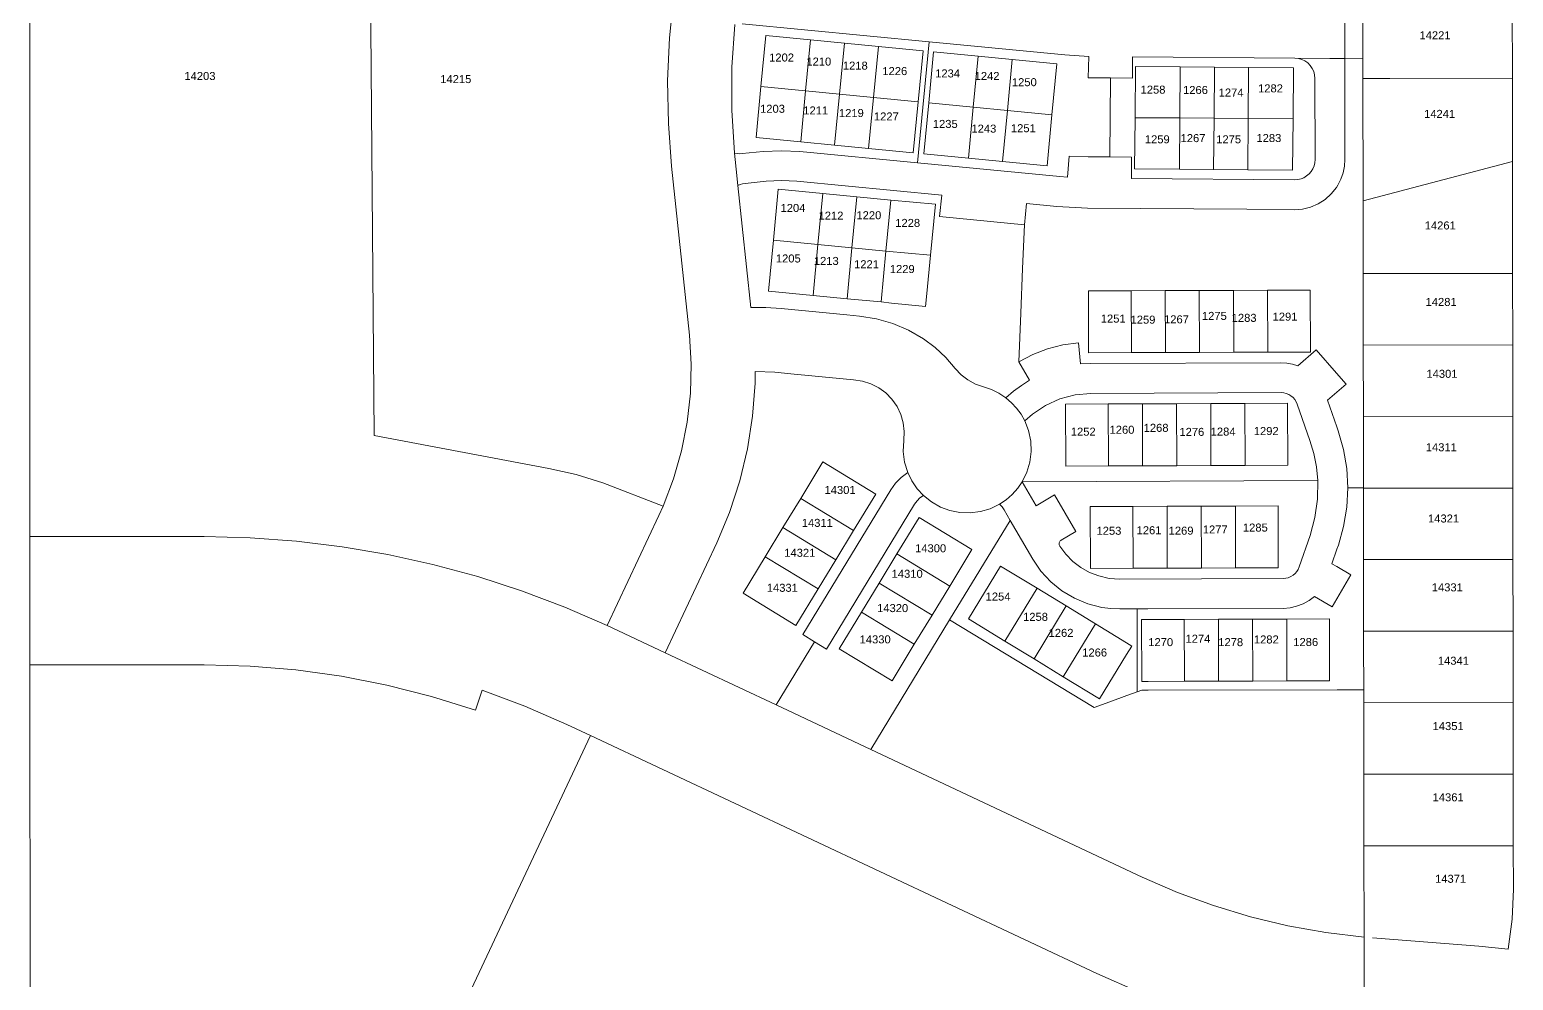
# Model space of a CAD drawing. Header units: feet. Extents: x 865220 to 2866543, y -2240498 to 973965.
# Drawn here: x 2862365 to 2863756, y 964327 to 965217 of the extents above; entities that cross this region are included whole.
import ezdxf
from ezdxf.enums import TextEntityAlignment as Align

# ---------------------------------------------------------------- set-up
doc = ezdxf.new("R2010")
doc.units = ezdxf.units.FT
doc.header["$LTSCALE"] = 0.015
doc.header["$MEASUREMENT"] = 0
doc.layers.add('Dakota County Addresses', color=7, linetype='Continuous')
doc.layers.add('Dakota County Parcels', color=7, linetype='Continuous')
doc.styles.add('Dimensions 100', font='arial.ttf')

# ---------------------------------------------------------------- blocks, each defined once
blk = doc.blocks.new('ACMAP_ANN_TEMPLATE_Dakota County Addresses')
at = {"layer": 'Dakota County Addresses', "style": 'Dimensions 100'}
blk.add_attdef('DakotaCountyAddress', text='', height=50, dxfattribs=at).set_placement((0, 0), align=Align.CENTER)

msp = doc.modelspace()

# ---------------------------------------------------------------- linework, layer by layer
at = {"layer": 'Dakota County Parcels', "lineweight": 5, "ltscale": 100}
for p, q in [((2862365.3, 965546.8), (2862365.6, 964742.2)), ((2863597.7, 965313.3), (2863597.9, 965189.9)), ((2863614.8, 965238.2), (2863614.9, 965171.2)), ((2863754.9, 965171.4), (2863754.8, 965238.4)), ((2863208.4, 965205.6), (2863033.2, 965222.5)), ((2863055.3, 965211.4), (2863050.7, 965163.6)), ((2863097.1, 965207.3), (2863055.3, 965211.4)), ((2863097.1, 965207.3), (2863092.5, 965159.5)), ((2863128.9, 965204.2), (2863097.1, 965207.3)), ((2863124.3, 965156.5), (2863128.9, 965204.2)), ((2863160.8, 965201.2), (2863128.9, 965204.2)), ((2863156.2, 965153.4), (2863160.8, 965201.2)), ((2863202.6, 965197.1), (2863160.8, 965201.2)), ((2863208.4, 965205.6), (2863197.5, 965092.2)), ((2863198, 965149.4), (2863202.6, 965197.1)), ((2863207.9, 965148.4), (2863212.5, 965196.2)), ((2863335.5, 965193.3), (2863208.4, 965205.6)), ((2863212.5, 965196.2), (2863254.3, 965192.1)), ((2863249.7, 965144.4), (2863254.3, 965192.1)), ((2863254.3, 965192.1), (2863286.2, 965189.1)), ((2863286.2, 965189.1), (2863281.6, 965141.3)), ((2863286.2, 965189.1), (2863328, 965185)), ((2863328, 965185), (2863323.4, 965137.2)), ((2863335.5, 965193.3), (2863358, 965191.9)), ((2863357.4, 965171.9), (2863358, 965191.9)), ((2863399, 965191.5), (2863398.8, 965171.5)), ((2863551.1, 965190.3), (2863399, 965191.5)), ((2863401.3, 965134.5), (2863401.7, 965182.5)), ((2863401.7, 965182.5), (2863443.7, 965182.2)), ((2863443.3, 965134.2), (2863443.7, 965182.2)), ((2863443.7, 965182.2), (2863475.7, 965181.9)), ((2863475.7, 965181.9), (2863475.3, 965133.9)), ((2863475.7, 965181.9), (2863507.7, 965181.6)), ((2863507.7, 965181.6), (2863507.3, 965133.6)), ((2863507.7, 965181.6), (2863549.7, 965181.3)), ((2863549.7, 965181.3), (2863549.3, 965133.3)), ((2863583.9, 965190), (2863551.1, 965190.3)), ((2863589.9, 965190), (2863583.9, 965190)), ((2863597.9, 965189.9), (2863589.9, 965190)), ((2863598, 965095.3), (2863597.9, 965189.9)), ((2863614.9, 965189.7), (2863597.9, 965189.9)), ((2863378.3, 965171.7), (2863357.4, 965171.9)), ((2863378.3, 965171.7), (2863377.7, 965097.7)), ((2863398.8, 965171.5), (2863378.3, 965171.7)), ((2863570, 965095.3), (2863569.9, 965171.3)), ((2863614.9, 965171.2), (2863615, 965056.7)), ((2863754.9, 965171.4), (2863639.9, 965171.3)), ((2863755, 965114.3), (2863754.9, 965171.4)), ((2863050.7, 965163.6), (2863046.1, 965115.8)), ((2863050.7, 965163.6), (2863092.5, 965159.5)), ((2863092.5, 965159.5), (2863087.9, 965111.8)), ((2863092.5, 965159.5), (2863124.3, 965156.5)), ((2863119.7, 965108.7), (2863124.3, 965156.5)), ((2863124.3, 965156.5), (2863156.2, 965153.4)), ((2863151.6, 965105.6), (2863156.2, 965153.4)), ((2863156.2, 965153.4), (2863198, 965149.4)), ((2863193.4, 965101.6), (2863198, 965149.4)), ((2863203.3, 965100.6), (2863207.9, 965148.4)), ((2863249.7, 965144.4), (2863207.9, 965148.4)), ((2863245.1, 965096.6), (2863249.7, 965144.4)), ((2863281.6, 965141.3), (2863249.7, 965144.4)), ((2863281.6, 965141.3), (2863277, 965093.5)), ((2863323.4, 965137.2), (2863281.6, 965141.3)), ((2863323.4, 965137.2), (2863318.8, 965089.5)), ((2863400.9, 965086.5), (2863401.3, 965134.5)), ((2863443.3, 965134.2), (2863401.3, 965134.5)), ((2863442.9, 965086.2), (2863443.3, 965134.2)), ((2863475.3, 965133.9), (2863443.3, 965134.2)), ((2863475.3, 965133.9), (2863474.9, 965085.9)), ((2863507.3, 965133.6), (2863475.3, 965133.9)), ((2863507.3, 965133.6), (2863506.9, 965085.7)), ((2863549.3, 965133.3), (2863507.3, 965133.6)), ((2863549.3, 965133.3), (2863548.9, 965085.3)), ((2863046.1, 965115.8), (2863087.9, 965111.8)), ((2863087.9, 965111.8), (2863119.7, 965108.7)), ((2863755, 965093.6), (2863755, 965114.3)), ((2863026, 965101.4), (2863026.6, 965095.3)), ((2863052.9, 965102.8), (2863033, 965100.8)), ((2863087, 965102.8), (2863197.5, 965092.2)), ((2863119.7, 965108.7), (2863151.6, 965105.6)), ((2863151.6, 965105.6), (2863193.4, 965101.6)), ((2863245.1, 965096.6), (2863203.3, 965100.6)), ((2863277, 965093.5), (2863245.1, 965096.6)), ((2863339.6, 965098.6), (2863338.1, 965078.7)), ((2863339.6, 965098.6), (2863357.2, 965097.9)), ((2863377.7, 965097.7), (2863357.2, 965097.9)), ((2863398, 965097.6), (2863377.7, 965097.7)), ((2863397.9, 965077.6), (2863398, 965097.6)), ((2862983.6, 964930.9), (2862966.9, 965089)), ((2863026.6, 965095.3), (2863027.5, 965086.2)), ((2863027.5, 965086.2), (2863029.1, 965071)), ((2863197.5, 965092.2), (2863330.8, 965079.3)), ((2863318.8, 965089.5), (2863277, 965093.5)), ((2863442.9, 965086.2), (2863400.9, 965086.5)), ((2863474.9, 965085.9), (2863442.9, 965086.2)), ((2863506.9, 965085.7), (2863474.9, 965085.9)), ((2863548.9, 965085.3), (2863506.9, 965085.7)), ((2863615.1, 965056.7), (2863755, 965093.6)), ((2863755, 965093.6), (2863755.1, 964988.7)), ((2863029.1, 965071), (2863041.2, 964956.8)), ((2863055.7, 965074.9), (2863035.8, 965072.9)), ((2863084.3, 965074.9), (2863220.1, 965061.8)), ((2863330.8, 965079.3), (2863338.1, 965078.7)), ((2863550.8, 965076.3), (2863397.9, 965077.6)), ((2863590, 965069.1), (2863591.3, 965071.2)), ((2863066.9, 965067.6), (2863062.3, 965019.8)), ((2863108.7, 965063.6), (2863066.9, 965067.6)), ((2863108.7, 965063.6), (2863104.1, 965015.8)), ((2863140.6, 965060.5), (2863108.7, 965063.6)), ((2863136, 965012.7), (2863140.6, 965060.5)), ((2863172.4, 965057.4), (2863140.6, 965060.5)), ((2863167.8, 965009.6), (2863172.4, 965057.4)), ((2863214.2, 965053.4), (2863172.4, 965057.4)), ((2863220.1, 965061.8), (2863218.1, 965041.9)), ((2863615.1, 964988.5), (2863615.1, 965056.7)), ((2863209.6, 965005.6), (2863214.2, 965053.4)), ((2863218.1, 965041.9), (2863297.7, 965034.3)), ((2863297.7, 965034.3), (2863299.6, 965054.2)), ((2863299.6, 965054.2), (2863328.1, 965051.4)), ((2863328.1, 965051.4), (2863356.8, 965049.9)), ((2863356.8, 965049.9), (2863506, 965048.7)), ((2863506, 965048.7), (2863550.6, 965048.3)), ((2863297.7, 965034.3), (2863295.9, 964993.3)), ((2863062.3, 965019.8), (2863057.7, 964972)), ((2863062.3, 965019.8), (2863104.1, 965015.8)), ((2863104.1, 965015.8), (2863099.5, 964968)), ((2863104.1, 965015.8), (2863136, 965012.7)), ((2863131.4, 964964.9), (2863136, 965012.7)), ((2863136, 965012.7), (2863167.8, 965009.6)), ((2863163.2, 964961.9), (2863167.8, 965009.6)), ((2863167.8, 965009.6), (2863209.6, 965005.6)), ((2863206.1, 964969.7), (2863209.6, 965005.6)), ((2863295.9, 964993.3), (2863294.2, 964951.5)), ((2863615.1, 964988.5), (2863755.1, 964988.7)), ((2863615.2, 964921.5), (2863615.1, 964988.5)), ((2863755.1, 964988.7), (2863755.2, 964921.7)), ((2863057.7, 964972), (2863099.5, 964968)), ((2863357.6, 964972.3), (2863373.4, 964972.4)), ((2863357.6, 964968.2), (2863357.6, 964972.3)), ((2863373.4, 964972.4), (2863397.5, 964972.4)), ((2863397.5, 964972.4), (2863429.5, 964972.6)), ((2863397.8, 964914.5), (2863397.5, 964972.4)), ((2863429.5, 964972.6), (2863461.5, 964972.7)), ((2863429.7, 964914.6), (2863429.5, 964972.6)), ((2863461.5, 964972.7), (2863493.5, 964972.8)), ((2863461.7, 964914.7), (2863461.5, 964972.7)), ((2863493.5, 964972.8), (2863525.5, 964972.9)), ((2863493.7, 964914.8), (2863493.5, 964972.8)), ((2863525.5, 964972.9), (2863565.5, 964973)), ((2863525.5, 964972.9), (2863525.7, 964914.9)), ((2863565.5, 964973), (2863565.7, 964915)), ((2863099.5, 964968), (2863131.4, 964964.9)), ((2863131.4, 964964.9), (2863163.2, 964961.9)), ((2863163.2, 964961.9), (2863173, 964960.9)), ((2863173, 964960.9), (2863205, 964957.8)), ((2863205, 964957.8), (2863206.1, 964969.7)), ((2863357.8, 964914.3), (2863357.6, 964968.2)), ((2863069.5, 964955.8), (2863131.1, 964949.9)), ((2863131.1, 964949.9), (2863143.1, 964948.7)), ((2863294.2, 964951.5), (2863292.2, 964905.9)), ((2863348.3, 964923.8), (2863350.1, 964903.9)), ((2863553.8, 964902.1), (2863571.1, 964917.1)), ((2863571.1, 964917.1), (2863590.2, 964895.2)), ((2863615.2, 964921.5), (2863755.2, 964921.7)), ((2863615.3, 964854.5), (2863615.2, 964921.5)), ((2863755.2, 964921.7), (2863755.3, 964854.7)), ((2863292.2, 964905.9), (2863302.4, 964888.7)), ((2863359.6, 964904.3), (2863350.1, 964903.9)), ((2863397.8, 964914.5), (2863357.8, 964914.3)), ((2863538, 964904.9), (2863359.6, 964904.3)), ((2863429.7, 964914.6), (2863397.8, 964914.5)), ((2863461.7, 964914.7), (2863429.7, 964914.6)), ((2863493.7, 964914.8), (2863461.7, 964914.7)), ((2863525.7, 964914.9), (2863493.7, 964914.8)), ((2863565.7, 964915), (2863525.7, 964914.9)), ((2863045.1, 964885.9), (2863045.3, 964896.9)), ((2863063.8, 964896.1), (2863045.3, 964896.9)), ((2863078.6, 964894.7), (2863063.8, 964896.1)), ((2863137.4, 964889), (2863078.6, 964894.7)), ((2863145.8, 964887.7), (2863137.4, 964889)), ((2863590.2, 964895.2), (2863599.1, 964885)), ((2863287.5, 964878.3), (2863280.1, 964872.2)), ((2863538.1, 964877), (2863359.7, 964876.3)), ((2863590.3, 964877.3), (2863581.7, 964869.8)), ((2863599.1, 964885), (2863590.3, 964877.3)), ((2863336.2, 964866.2), (2863376.2, 964866.4)), ((2863336.4, 964808.3), (2863336.2, 964866.2)), ((2863376.2, 964866.4), (2863408.2, 964866.5)), ((2863376.4, 964808.4), (2863376.2, 964866.4)), ((2863408.2, 964866.5), (2863440.2, 964866.6)), ((2863408.4, 964808.5), (2863408.2, 964866.5)), ((2863440.2, 964866.6), (2863472.2, 964866.7)), ((2863440.4, 964808.6), (2863440.2, 964866.6)), ((2863472.2, 964866.7), (2863504.2, 964866.8)), ((2863472.4, 964808.7), (2863472.2, 964866.7)), ((2863504.2, 964866.8), (2863544.2, 964867)), ((2863504.2, 964866.8), (2863504.4, 964808.8)), ((2863544.2, 964867), (2863544.4, 964809)), ((2863565.1, 964832.2), (2863553.3, 964866.2)), ((2863581.7, 964869.8), (2863590.3, 964845)), ((2863305.3, 964856.7), (2863297.9, 964850.6)), ((2863615.3, 964854.5), (2863755.3, 964854.7)), ((2863615.4, 964787.5), (2863615.3, 964854.5)), ((2863755.3, 964854.7), (2863755.3, 964787.7)), ((2862688.3, 964837), (2862852, 964806.1)), ((2863590.3, 964845), (2863591.6, 964841.3)), ((2863088, 964778), (2863108.8, 964812.2)), ((2863108.8, 964812.2), (2863158.3, 964782)), ((2863376.4, 964808.4), (2863336.4, 964808.3)), ((2863408.4, 964808.5), (2863376.4, 964808.4)), ((2863440.4, 964808.6), (2863408.4, 964808.5)), ((2863472.4, 964808.7), (2863440.4, 964808.6)), ((2863504.4, 964808.8), (2863472.4, 964808.7)), ((2863544.4, 964809), (2863504.4, 964808.8)), ((2862959, 964770.7), (2862902.4, 964792.6)), ((2863295.5, 964793.6), (2863572.5, 964794.7)), ((2863295.5, 964793.6), (2863308.6, 964771.1)), ((2863071.3, 964750.7), (2863088, 964778)), ((2863088, 964778), (2863137.5, 964747.8)), ((2863089.9, 964650.4), (2863172.5, 964786.1)), ((2863137.5, 964747.8), (2863158.3, 964782)), ((2863308.6, 964771.1), (2863325.9, 964781.2)), ((2863325.9, 964781.2), (2863345.9, 964747)), ((2863615.4, 964787.8), (2863600.7, 964787.8)), ((2863615.4, 964787.5), (2863755.3, 964787.7)), ((2863615.4, 964720.6), (2863615.4, 964787.5)), ((2863755.3, 964787.7), (2863755.4, 964720.7)), ((2862955, 964761.9), (2862959, 964770.7)), ((2863112.1, 964636.9), (2863194.7, 964772.5)), ((2863284.2, 964757.4), (2863278.5, 964767.2)), ((2863359.3, 964770.3), (2863399.3, 964770.5)), ((2863359.5, 964712.3), (2863359.3, 964770.3)), ((2863399.3, 964770.5), (2863431.3, 964770.6)), ((2863399.5, 964712.5), (2863399.3, 964770.5)), ((2863431.3, 964770.6), (2863463.3, 964770.7)), ((2863431.5, 964712.6), (2863431.3, 964770.6)), ((2863463.3, 964770.7), (2863495.3, 964770.8)), ((2863463.5, 964712.7), (2863463.3, 964770.7)), ((2863495.3, 964770.8), (2863535.3, 964770.9)), ((2863495.3, 964770.8), (2863495.5, 964712.8)), ((2863535.3, 964770.9), (2863535.5, 964713)), ((2862906.6, 964658.9), (2862955, 964761.9)), ((2863054.7, 964723.3), (2863071.3, 964750.7)), ((2863071.3, 964750.7), (2863120.9, 964720.5)), ((2863178.1, 964726.1), (2863198.9, 964760.2)), ((2863198.9, 964760.2), (2863248.4, 964730.1)), ((2863227.5, 964664.3), (2863284.2, 964757.4)), ((2863305.5, 964721), (2863284.2, 964757.4)), ((2862365.6, 964622.2), (2862365.6, 964742.2)), ((2862365.6, 964742.2), (2862528.8, 964742.2)), ((2863009.3, 964736.4), (2862960.9, 964633.4)), ((2863120.9, 964720.5), (2863137.5, 964747.8)), ((2863345.9, 964747), (2863332.1, 964738.9)), ((2863555.1, 964713.8), (2863565.3, 964743.2)), ((2863033.9, 964689.2), (2863054.7, 964723.3)), ((2863054.7, 964723.3), (2863104.2, 964693.2)), ((2863161.5, 964698.7), (2863178.1, 964726.1)), ((2863178.1, 964726.1), (2863227.6, 964695.9)), ((2863227.6, 964695.9), (2863248.4, 964730.1)), ((2863590.4, 964730.3), (2863585.8, 964716.8)), ((2863591.8, 964734.1), (2863590.4, 964730.3)), ((2863104.2, 964693.2), (2863120.9, 964720.5)), ((2863245.1, 964665.1), (2863275.3, 964714.6)), ((2863275.3, 964714.6), (2863309.5, 964693.8)), ((2863399.5, 964712.5), (2863359.5, 964712.3)), ((2863431.5, 964712.6), (2863399.5, 964712.5)), ((2863463.5, 964712.7), (2863431.5, 964712.6)), ((2863495.5, 964712.8), (2863463.5, 964712.7)), ((2863535.5, 964713), (2863495.5, 964712.8)), ((2863585.8, 964716.8), (2863590.5, 964714.1)), ((2863590.5, 964714.1), (2863603.6, 964706.3)), ((2863615.4, 964720.6), (2863755.4, 964720.7)), ((2863615.5, 964653.6), (2863615.4, 964720.6)), ((2863755.4, 964720.7), (2863755.5, 964653.7)), ((2863083.4, 964659), (2863104.2, 964693.2)), ((2863144.8, 964671.4), (2863161.5, 964698.7)), ((2863161.5, 964698.7), (2863211, 964668.6)), ((2863211, 964668.6), (2863227.6, 964695.9)), ((2863279.3, 964644.3), (2863309.5, 964693.8)), ((2863309.5, 964693.8), (2863336.8, 964677.2)), ((2863386.9, 964702.4), (2863540.1, 964703)), ((2863603.6, 964706.3), (2863590.5, 964683.9)), ((2863033.9, 964689.2), (2863083.4, 964659)), ((2863586, 964676.4), (2863569.3, 964686.2)), ((2863590.5, 964683.9), (2863586, 964676.4)), ((2863124, 964637.2), (2863144.8, 964671.4)), ((2863144.8, 964671.4), (2863194.4, 964641.3)), ((2863194.4, 964641.3), (2863211, 964668.6)), ((2863336.8, 964677.2), (2863306.6, 964627.6)), ((2863336.8, 964677.2), (2863364.1, 964660.5)), ((2863387, 964674.4), (2863403.2, 964674.5)), ((2863403.4, 964596.9), (2863403.2, 964674.5)), ((2862911.2, 964656.7), (2862906.6, 964658.9)), ((2862911.2, 964656.7), (2862933.8, 964646.1)), ((2863153.6, 964542.8), (2863227.5, 964664.3)), ((2863227.5, 964664.3), (2863363, 964582.3)), ((2863279.3, 964644.3), (2863245.1, 964665.1)), ((2863364.1, 964660.5), (2863334, 964611)), ((2863364.1, 964660.5), (2863393.3, 964642.8)), ((2863407.4, 964664.5), (2863407.6, 964606.5)), ((2863407.4, 964664.5), (2863413.4, 964664.5)), ((2863413.4, 964664.5), (2863447.4, 964664.7)), ((2863447.4, 964664.7), (2863479.4, 964664.8)), ((2863447.4, 964664.7), (2863447.6, 964606.7)), ((2863479.4, 964664.8), (2863511.4, 964664.9)), ((2863479.4, 964664.8), (2863479.6, 964606.8)), ((2863511.4, 964664.9), (2863543.4, 964665)), ((2863511.4, 964664.9), (2863511.6, 964606.9)), ((2863543.4, 964665), (2863583.4, 964665.1)), ((2863543.4, 964665), (2863543.6, 964607)), ((2863583.4, 964665.1), (2863583.6, 964607.1)), ((2863615.5, 964653.6), (2863755.5, 964653.7)), ((2863615.6, 964586.6), (2863615.5, 964653.6)), ((2863755.5, 964653.7), (2863755.6, 964586.7)), ((2862933.8, 964646.1), (2862960.9, 964633.4)), ((2863065, 964584.5), (2863101, 964643.6)), ((2863089.9, 964650.4), (2863101, 964643.6)), ((2863101, 964643.6), (2863112.1, 964636.9)), ((2863173.6, 964607.1), (2863194.4, 964641.3)), ((2863306.6, 964627.6), (2863279.3, 964644.3)), ((2863393.3, 964642.8), (2863398.3, 964639.7)), ((2863398.3, 964639.7), (2863393.4, 964631.7)), ((2862960.9, 964633.4), (2863065, 964584.5)), ((2863124, 964637.2), (2863173.6, 964607.1)), ((2863334, 964611), (2863306.6, 964627.6)), ((2863393.4, 964631.7), (2863368.1, 964590.2)), ((2862528.8, 964622.2), (2862365.6, 964622.2)), ((2862365.6, 964622.2), (2862365.7, 964085.3)), ((2863368.1, 964590.2), (2863334, 964611)), ((2862789.5, 964598.4), (2862783, 964579.5)), ((2863403.4, 964596.9), (2863407.6, 964598.4)), ((2863407.6, 964606.5), (2863413.6, 964606.5)), ((2863413.6, 964606.5), (2863447.6, 964606.7)), ((2863447.6, 964606.7), (2863479.6, 964606.8)), ((2863479.6, 964606.8), (2863511.6, 964606.9)), ((2863511.6, 964606.9), (2863543.6, 964607)), ((2863543.6, 964607), (2863583.6, 964607.1)), ((2863590.6, 964598.6), (2863615.6, 964598.6)), ((2863065, 964584.5), (2863153.6, 964542.8)), ((2863615.6, 964586.6), (2863755.6, 964586.7)), ((2863615.7, 964519.6), (2863615.6, 964586.6)), ((2863755.6, 964586.7), (2863755.7, 964519.7)), ((2862890.8, 964555.8), (2862774.4, 964308)), ((2862890.8, 964555.8), (2862868.7, 964566.2)), ((2863365.3, 964332.9), (2862890.8, 964555.8)), ((2863153.6, 964542.8), (2863407.8, 964423.4)), ((2863615.7, 964519.6), (2863755.7, 964519.7)), ((2863615.8, 964452.6), (2863615.7, 964519.6)), ((2863755.7, 964519.7), (2863755.7, 964452.7)), ((2863615.8, 964452.6), (2863755.7, 964452.7)), ((2863615.9, 964367), (2863615.8, 964452.6)), ((2863755.7, 964452.7), (2863755.8, 964412.1)), ((2863615.9, 964316.8), (2863615.9, 964367)), ((2863623.7, 964366.4), (2863723.4, 964358.7)), ((2863750.9, 964355.9), (2863723.4, 964358.7))]:
    msp.add_line(p, q, dxfattribs=at)
for points in [[(2862682.3, 965549.5), (2862683.2, 965447.1), (2862688.3, 964837)], [(2863023.8, 965441.2), (2863008.3, 965404.2), (2862995.1, 965366.3), (2862984.1, 965327.8), (2862975.4, 965288.6), (2862969, 965249.1), (2862964.9, 965209.2), (2862963.2, 965169.1), (2862963.9, 965129), (2862966.9, 965089)], [(2863026.2, 965221.9), (2863023.5, 965181.8), (2863023.4, 965141.6), (2863026, 965101.4)], [(2863569.9, 965171.3), (2863569.6, 965174.6), (2863568.8, 965177.8), (2863567.4, 965180.7), (2863565.5, 965183.4), (2863563.2, 965185.8), (2863560.5, 965187.7), (2863557.5, 965189.1), (2863554.4, 965190), (2863551.1, 965190.3)], [(2863639.9, 965171.3), (2863614.9, 965171.2), (2863614.9, 965171.2)], [(2863026, 965101.4), (2863028.3, 965100.9), (2863030.7, 965100.7), (2863033, 965100.8)], [(2863087, 965102.8), (2863070, 965103.6), (2863052.9, 965102.8)], [(2863550.8, 965076.3), (2863553.8, 965076.5), (2863556.8, 965077.2), (2863559.5, 965078.3), (2863562.1, 965079.9), (2863564.4, 965081.8), (2863566.3, 965084.1), (2863567.9, 965086.6), (2863569.1, 965089.4), (2863569.8, 965092.3), (2863570, 965095.3)], [(2863591.3, 965071.2), (2863594.2, 965076.8), (2863596.3, 965082.8), (2863597.6, 965089), (2863598, 965095.3)], [(2863035.8, 965072.9), (2863033.5, 965072.6), (2863031.3, 965071.9), (2863029.1, 965071)], [(2863084.3, 965074.9), (2863070, 965075.6), (2863055.7, 965074.9)], [(2863550.6, 965048.3), (2863558.3, 965048.9), (2863565.8, 965050.7), (2863573, 965053.7), (2863579.5, 965057.9), (2863585.2, 965063.1), (2863590, 965069.1)], [(2863069.5, 964955.8), (2863055.4, 964956.8), (2863041.2, 964956.8)], [(2863202.9, 964927.4), (2863189, 964935.5), (2863174.3, 964941.8), (2863158.9, 964946.2), (2863143.1, 964948.7)], [(2862959, 964770.7), (2862968.8, 964796.2), (2862976.3, 964822.5), (2862981.6, 964849.2), (2862984.6, 964876.4), (2862985.3, 964903.7), (2862983.6, 964930.9)], [(2863232.8, 964899.7), (2863223.8, 964910), (2863213.8, 964919.3), (2863202.9, 964927.4)], [(2863348.3, 964923.8), (2863333.7, 964921.7), (2863319.3, 964918), (2863305.4, 964912.7), (2863292.2, 964905.9)], [(2863553.8, 964902.1), (2863548.7, 964903.7), (2863543.4, 964904.6), (2863538, 964904.9)], [(2863184.5, 964832.3), (2863184.9, 964840.5), (2863184, 964848.7), (2863181.7, 964856.6), (2863178.2, 964864), (2863173.4, 964870.8), (2863167.7, 964876.7), (2863161, 964881.5), (2863153.7, 964885.2), (2863145.8, 964887.7)], [(2863232.8, 964899.7), (2863238.3, 964893.8), (2863244.6, 964888.9), (2863251.7, 964885), (2863259.3, 964882.3)], [(2863302.4, 964888.7), (2863294.7, 964883.8), (2863287.5, 964878.3)], [(2863009.3, 964736.4), (2863021.3, 964764.9), (2863031, 964794.3), (2863038.2, 964824.4), (2863042.9, 964855), (2863045.1, 964885.9)], [(2863280.1, 964872.2), (2863273.6, 964876.5), (2863266.7, 964879.9), (2863259.3, 964882.3)], [(2863359.7, 964876.3), (2863345, 964875), (2863330.8, 964871.2), (2863317.4, 964865.1), (2863305.3, 964856.7)], [(2863553.3, 964866.2), (2863552.3, 964868.5), (2863551, 964870.6), (2863549.3, 964872.4), (2863547.4, 964874), (2863545.3, 964875.3), (2863543, 964876.2), (2863540.6, 964876.8), (2863538.1, 964877)], [(2863290.3, 964862.5), (2863285.5, 964867.6), (2863280.1, 964872.2)], [(2863297.9, 964850.6), (2863294.4, 964856.8), (2863290.3, 964862.5)], [(2863295.5, 964793.6), (2863299.9, 964802.5), (2863302.7, 964812), (2863303.9, 964821.8), (2863303.5, 964831.7), (2863301.5, 964841.4), (2863297.9, 964850.6)], [(2863184.5, 964832.3), (2863184, 964822), (2863185.3, 964811.9), (2863188.3, 964802.1)], [(2863572.5, 964794.7), (2863571.2, 964807.4), (2863568.7, 964819.9), (2863565.1, 964832.2)], [(2863600.7, 964787.8), (2863599.6, 964805.9), (2863596.6, 964823.9), (2863591.6, 964841.3)], [(2862902.4, 964792.6), (2862877.5, 964800.5), (2862852, 964806.1)], [(2863188.3, 964802.1), (2863182.2, 964797.6), (2863176.9, 964792.2), (2863172.5, 964786.1)], [(2863188.3, 964802.1), (2863192.1, 964794.3), (2863197, 964787), (2863202.9, 964780.6)], [(2863286.2, 964781.7), (2863291.3, 964787.4), (2863295.5, 964793.6)], [(2863565.3, 964743.2), (2863569.9, 964760), (2863572.3, 964777.3), (2863572.5, 964794.7)], [(2863202.9, 964780.6), (2863199.7, 964778.4), (2863197, 964775.7), (2863194.7, 964772.5)], [(2863202.9, 964780.6), (2863210.4, 964774.6), (2863218.8, 964769.9), (2863227.8, 964766.5), (2863237.2, 964764.7), (2863246.8, 964764.4), (2863256.4, 964765.6), (2863265.6, 964768.3), (2863274.3, 964772.5)], [(2863274.3, 964772.5), (2863280.5, 964776.7), (2863286.2, 964781.7)], [(2863591.8, 964734.1), (2863596.7, 964751.6), (2863599.7, 964769.6), (2863600.7, 964787.8)], [(2863278.5, 964767.2), (2863276.6, 964770), (2863274.3, 964772.5)], [(2862906.6, 964658.9), (2862866.9, 964676.1), (2862826.4, 964691.4), (2862785.2, 964704.8), (2862743.3, 964716.1), (2862701, 964725.5), (2862658.3, 964732.7), (2862615.3, 964738), (2862572.1, 964741.1), (2862528.8, 964742.2)], [(2863332.1, 964738.9), (2863331.6, 964738.5), (2863331.2, 964738.1), (2863330.8, 964737.6), (2863330.5, 964737), (2863330.3, 964736.4), (2863330.2, 964735.8), (2863330.2, 964735.1), (2863330.3, 964734.5), (2863330.5, 964733.9), (2863330.8, 964733.3)], [(2863305.5, 964721), (2863313.1, 964709.9), (2863322.3, 964699.9), (2863332.8, 964691.4), (2863344.4, 964684.5), (2863356.9, 964679.3), (2863370, 964675.9), (2863378.5, 964674.8), (2863387, 964674.4)], [(2863330.8, 964733.3), (2863336.3, 964725.7), (2863342.9, 964719), (2863350.4, 964713.3), (2863358.6, 964708.7), (2863367.4, 964705.3), (2863377.1, 964703.1), (2863386.9, 964702.4)], [(2863540.1, 964703), (2863542.5, 964703.2), (2863544.9, 964703.7), (2863547.2, 964704.7), (2863549.3, 964706), (2863551.2, 964707.6), (2863552.8, 964709.4), (2863554.2, 964711.5), (2863555.1, 964713.8)], [(2863540.2, 964675), (2863546.5, 964675.5), (2863552.7, 964676.9), (2863558.7, 964679.2), (2863564.3, 964682.3), (2863569.3, 964686.2)], [(2863403.2, 964674.5), (2863413.4, 964674.5), (2863540.2, 964675)], [(2862783, 964579.5), (2862741.8, 964592.4), (2862700, 964603.1), (2862657.7, 964611.4), (2862614.9, 964617.4), (2862571.9, 964620.9), (2862528.8, 964622.2)], [(2862868.7, 964566.2), (2862829.5, 964583.4), (2862789.5, 964598.4)], [(2863363, 964582.3), (2863377.7, 964587.6), (2863393.7, 964593.4), (2863403.4, 964596.9)], [(2863407.6, 964598.4), (2863413.7, 964598.4), (2863590.6, 964598.6)], [(2863407.8, 964423.4), (2863440.9, 964409), (2863474.8, 964396.6), (2863509.4, 964386.1), (2863544.5, 964377.7), (2863580, 964371.3), (2863615.9, 964367)], [(2863750.9, 964355.9), (2863754.6, 964383.9), (2863755.8, 964412.1)], [(2863365.3, 964332.9), (2863405.1, 964315.6), (2863446, 964300.8), (2863487.6, 964288.4), (2863529.9, 964278.6), (2863572.8, 964271.3), (2863616, 964266.7)]]:
    msp.add_lwpolyline(points, dxfattribs=at)

# ---------------------------------------------------------------- block references
at = {"layer": 'Dakota County Addresses', "lineweight": 5, "ltscale": 100, "xscale": 0.15, "yscale": 0.15, "zscale": 0.15}
for p, values in [((2863682.4, 965207.9), {'DakotaCountyAddress': '14221'}), ((2863070, 965187.1), {'DakotaCountyAddress': '1202'}), ((2863104.9, 965183.3), {'DakotaCountyAddress': '1210'}), ((2863139.1, 965179.5), {'DakotaCountyAddress': '1218'}), ((2863176.1, 965174.4), {'DakotaCountyAddress': '1226'}), ((2863225.6, 965172.2), {'DakotaCountyAddress': '1234'}), ((2862524.9, 965169.8), {'DakotaCountyAddress': '14203'}), ((2862764.7, 965166.9), {'DakotaCountyAddress': '14215'}), ((2863262.6, 965169.8), {'DakotaCountyAddress': '1242'}), ((2863297.5, 965164), {'DakotaCountyAddress': '1250'}), ((2863528.2, 965158.2), {'DakotaCountyAddress': '1282'}), ((2863418.1, 965157), {'DakotaCountyAddress': '1258'}), ((2863457.9, 965156.7), {'DakotaCountyAddress': '1266'}), ((2863491.3, 965154.3), {'DakotaCountyAddress': '1274'}), ((2863061.5, 965139.1), {'DakotaCountyAddress': '1203'}), ((2863102, 965137.5), {'DakotaCountyAddress': '1211'}), ((2863135.4, 965135.1), {'DakotaCountyAddress': '1219'}), ((2863168.2, 965131.9), {'DakotaCountyAddress': '1227'}), ((2863686.7, 965134.3), {'DakotaCountyAddress': '14241'}), ((2863223.4, 965124.9), {'DakotaCountyAddress': '1235'}), ((2863259.6, 965120.5), {'DakotaCountyAddress': '1243'}), ((2863296.6, 965120.9), {'DakotaCountyAddress': '1251'}), ((2863422.1, 965110.5), {'DakotaCountyAddress': '1259'}), ((2863455.6, 965111.6), {'DakotaCountyAddress': '1267'}), ((2863489, 965110.5), {'DakotaCountyAddress': '1275'}), ((2863526.7, 965111.7), {'DakotaCountyAddress': '1283'}), ((2863080.7, 965046.2), {'DakotaCountyAddress': '1204'}), ((2863116.3, 965039), {'DakotaCountyAddress': '1212'}), ((2863151.8, 965039.4), {'DakotaCountyAddress': '1220'}), ((2863188.2, 965032.2), {'DakotaCountyAddress': '1228'}), ((2863687.3, 965029.8), {'DakotaCountyAddress': '14261'}), ((2863076.3, 964998.9), {'DakotaCountyAddress': '1205'}), ((2863111.9, 964996.6), {'DakotaCountyAddress': '1213'}), ((2863149.6, 964993.5), {'DakotaCountyAddress': '1221'}), ((2863183.1, 964989), {'DakotaCountyAddress': '1229'}), ((2863688.1, 964958.2), {'DakotaCountyAddress': '14281'}), ((2863380.8, 964942.6), {'DakotaCountyAddress': '1251'}), ((2863408.7, 964941.6), {'DakotaCountyAddress': '1259'}), ((2863440.1, 964941.9), {'DakotaCountyAddress': '1267'}), ((2863475.6, 964945.1), {'DakotaCountyAddress': '1275'}), ((2863503.5, 964943.3), {'DakotaCountyAddress': '1283'}), ((2863541.8, 964944.4), {'DakotaCountyAddress': '1291'}), ((2863688.9, 964890.9), {'DakotaCountyAddress': '14301'}), ((2863389, 964838.5), {'DakotaCountyAddress': '1260'}), ((2863421, 964840.3), {'DakotaCountyAddress': '1268'}), ((2863352.7, 964836.7), {'DakotaCountyAddress': '1252'}), ((2863454.5, 964836.5), {'DakotaCountyAddress': '1276'}), ((2863483.8, 964836.8), {'DakotaCountyAddress': '1284'}), ((2863524.2, 964837.3), {'DakotaCountyAddress': '1292'}), ((2863688.3, 964822.1), {'DakotaCountyAddress': '14311'}), ((2863124.8, 964782.1), {'DakotaCountyAddress': '14301'}), ((2863690.4, 964755.4), {'DakotaCountyAddress': '14321'}), ((2863103.5, 964751.3), {'DakotaCountyAddress': '14311'}), ((2863376.8, 964743.9), {'DakotaCountyAddress': '1253'}), ((2863414.4, 964744.4), {'DakotaCountyAddress': '1261'}), ((2863444.4, 964744), {'DakotaCountyAddress': '1269'}), ((2863476.4, 964745.1), {'DakotaCountyAddress': '1277'}), ((2863514, 964746.9), {'DakotaCountyAddress': '1285'}), ((2863209.7, 964727.5), {'DakotaCountyAddress': '14300'}), ((2863087.1, 964723.3), {'DakotaCountyAddress': '14321'}), ((2863187.7, 964703.6), {'DakotaCountyAddress': '14310'}), ((2863070.7, 964690.5), {'DakotaCountyAddress': '14331'}), ((2863693.9, 964690.9), {'DakotaCountyAddress': '14331'}), ((2863174.1, 964671.5), {'DakotaCountyAddress': '14320'}), ((2863272.9, 964682.3), {'DakotaCountyAddress': '1254'}), ((2863308, 964663.3), {'DakotaCountyAddress': '1258'}), ((2863331.9, 964648.3), {'DakotaCountyAddress': '1262'}), ((2863157.7, 964642.2), {'DakotaCountyAddress': '14330'}), ((2863363.4, 964629.9), {'DakotaCountyAddress': '1266'}), ((2863425.3, 964639.6), {'DakotaCountyAddress': '1270'}), ((2863460.2, 964642.8), {'DakotaCountyAddress': '1274'}), ((2863490.9, 964639.6), {'DakotaCountyAddress': '1278'}), ((2863524.3, 964642.1), {'DakotaCountyAddress': '1282'}), ((2863561.2, 964639.7), {'DakotaCountyAddress': '1286'}), ((2863699.6, 964622.2), {'DakotaCountyAddress': '14341'}), ((2863694.7, 964561), {'DakotaCountyAddress': '14351'}), ((2863694.7, 964494.3), {'DakotaCountyAddress': '14361'}), ((2863697, 964418), {'DakotaCountyAddress': '14371'})]:
    msp.add_blockref('ACMAP_ANN_TEMPLATE_Dakota County Addresses', p, dxfattribs=at).add_auto_attribs(values)

doc.saveas('drawing.dxf')
